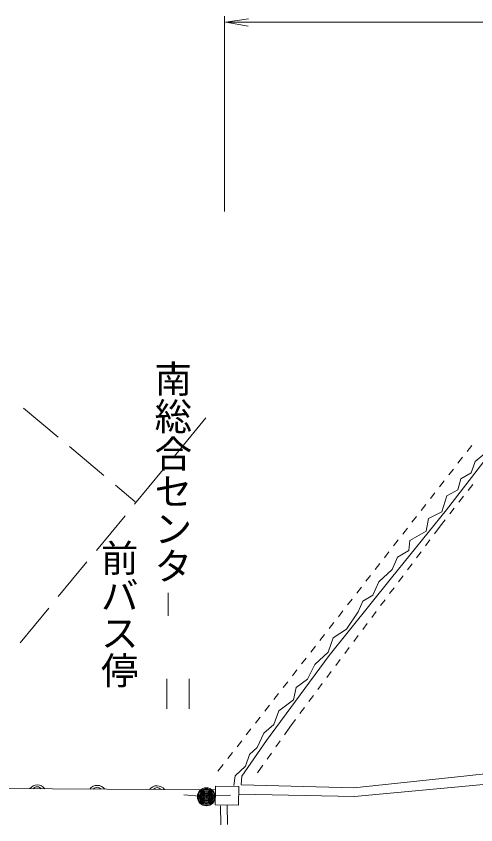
# Model space of a CAD drawing. Units: millimetres, scale not verified. Extents: x 40000 to 680000, y 20000 to 380000.
# Drawn here: x 120425 to 151120, y 287890 to 341902 of the extents above; entities that cross this region are included whole.
import ezdxf
from ezdxf.enums import TextEntityAlignment as Align

# ---------------------------------------------------------------- set-up
doc = ezdxf.new("R2010")
doc.units = ezdxf.units.MM
doc.header["$LTSCALE"] = 1000
for name, color, linetype, lineweight in [('M-BGD', 7, 'Continuous', 13), ('M-BGD-HTXT', 7, 'Continuous', 13), ('M-STR-HTXT', 7, 'Continuous', 13)]:
    doc.layers.add(name, color=color, linetype=linetype, lineweight=lineweight)
doc.styles.add('@ＭＳ ゴシック', font='')
doc.styles.get('@ＭＳ ゴシック').set_extended_font_data('@MS Gothic')

# ---------------------------------------------------------------- blocks, each defined once
blk = doc.blocks.new('偏心点・方位点')
at = {"color": 7, "linetype": 'Continuous', "lineweight": 13}
for radius in [1, 0.9, 0.8, 0.7, 0.6, 0.5, 0.4, 0.3, 0.2, 0.1, 0.05]:
    blk.add_circle((0, 0), radius, dxfattribs=at)
blk = doc.blocks.new('田')
at = {"color": 7, "linetype": 'Continuous', "lineweight": 13}
for p, q in [((-0.75, 1), (-0.75, -1)), ((0.75, -1), (0.75, 1))]:
    blk.add_line(p, q, dxfattribs=at)

msp = doc.modelspace()

# ---------------------------------------------------------------- linework, layer by layer
at = {"layer": 'M-BGD'}
for p, q in [((123220, 313793), (120923, 315723)), ((130881, 312388), (133095, 315069)), ((154024, 315239), (149154, 308939)), ((126283, 311220), (123986, 313150)), ((150541, 312834), (150848, 313229)), ((149927, 312045), (150234, 312440)), ((151086, 312165), (151721, 312686)), ((149312, 311256), (149619, 311651)), ((150809, 311400), (151086, 312165)), ((128334, 309304), (130244, 311617)), ((150126, 311010), (150809, 311400)), ((128371, 309466), (127049, 310577)), ((148698, 310467), (149005, 310862)), ((149930, 310261), (150126, 311010)), ((150611, 310226), (150919, 310620)), ((148083, 309678), (148390, 310073)), ((149182, 309854), (149930, 310261)), ((148840, 308796), (149182, 309854)), ((149994, 309439), (150302, 309833)), ((147469, 308889), (147776, 309284)), ((149377, 308652), (149685, 309046)), ((125786, 306220), (127697, 308533)), ((149154, 308939), (145491, 304398)), ((146854, 308101), (147162, 308495)), ((147961, 308340), (148840, 308796)), ((147798, 307510), (147961, 308340)), ((148742, 307844), (149068, 308259)), ((146240, 307312), (146547, 307706)), ((146708, 306892), (147798, 307510)), ((148360, 307333), (148742, 307844)), ((145626, 306523), (145933, 306917)), ((146643, 306208), (146708, 306892)), ((147761, 306532), (148060, 306932)), ((145011, 305734), (145318, 306128)), ((145536, 304955), (145894, 305769)), ((145894, 305769), (146643, 306208)), ((147162, 305731), (147461, 306132)), ((123239, 303135), (125150, 305449)), ((144397, 304945), (144704, 305339)), ((146562, 304931), (146862, 305331)), ((144640, 304125), (145536, 304955)), ((145491, 304398), (141316, 299198)), ((143782, 304156), (144089, 304550)), ((144250, 303229), (144640, 304125)), ((145963, 304130), (146263, 304530)), ((143168, 303367), (143475, 303761)), ((145364, 303330), (145663, 303730)), ((143566, 302839), (144250, 303229)), ((142553, 302578), (142861, 302972)), ((143257, 302123), (143566, 302839)), ((144765, 302529), (145064, 302929)), ((120692, 300051), (122603, 302364)), ((141939, 301789), (142246, 302183)), ((142492, 300967), (143257, 302123)), ((144165, 301728), (144465, 302129)), ((141324, 301000), (141632, 301394)), ((141597, 300381), (142492, 300967)), ((143566, 300928), (143866, 301328)), ((140710, 300211), (141017, 300605)), ((141255, 299421), (141597, 300381)), ((142967, 300127), (143267, 300527)), ((140096, 299422), (140403, 299816)), ((140360, 298591), (141255, 299421)), ((142368, 299327), (142667, 299727)), ((141316, 299198), (137141, 293521)), ((139481, 298633), (139788, 299027)), ((141769, 298526), (142068, 298926)), ((138867, 297844), (139174, 298238)), ((139871, 297630), (140360, 298591)), ((139123, 297061), (139871, 297630)), ((141169, 297725), (141469, 298126)), ((138252, 297055), (138559, 297449)), ((140570, 296925), (140870, 297325)), ((137638, 296266), (137945, 296661)), ((138944, 296231), (139123, 297061)), ((137967, 295514), (138944, 296231)), ((139971, 296124), (140271, 296525)), ((137023, 295477), (137331, 295872)), ((137625, 294587), (137967, 295514)), ((139372, 295324), (139671, 295724)), ((136409, 294688), (136716, 295083)), ((138690, 294412), (139072, 294923)), ((136974, 294017), (137625, 294587)), ((138337, 293911), (138690, 294412)), ((135794, 293899), (136102, 294294)), ((136518, 293057), (136974, 294017)), ((135180, 293110), (135487, 293505)), ((137141, 293521), (135493, 291141)), ((137762, 293092), (138050, 293502)), ((136014, 292585), (136518, 293057)), ((150326, 291141), (165048, 292752)), ((134566, 292321), (134873, 292716)), ((135737, 291803), (136014, 292585)), ((137187, 292274), (137475, 292683)), ((133898, 291464), (134258, 291927)), ((135046, 291172), (135737, 291803)), ((136547, 291363), (136900, 291865)), ((134959, 290514), (135046, 291172)), ((135493, 291141), (135457, 290555)), ((142964, 290372), (150326, 291141)), ((154536, 290847), (143012, 289772)), ((133729, 290224), (88768, 290526)), ((133734, 290475), (133708, 289227)), ((135290, 290442), (133734, 290475)), ((135264, 289194), (135290, 290442)), ((135457, 290555), (142964, 290372)), ((131613, 289884), (132670, 289802)), ((133696, 289819), (134738, 289867)), ((143012, 289772), (135318, 289943)), ((133708, 289227), (135264, 289194)), ((134071, 289167), (134094, 287890)), ((134539, 287912), (134516, 289185))]:
    msp.add_line(p, q, dxfattribs=at)
for centre, radius in [((121834, 289929), 625), ((121835, 290116), 312), ((125834, 289902), 625), ((125835, 290089), 312), ((129833, 289875), 625), ((129835, 290063), 312)]:
    msp.add_arc(centre, radius, 36.4845, 142.7447, dxfattribs=at)
at = {"layer": 'M-BGD-HTXT'}
msp.add_line((130574, 303394), (130574, 301848), dxfattribs=at)
at = {"layer": 'M-STR-HTXT'}
for p, q in [((134348, 328847), (134348, 341902)), ((134408, 341494), (165799, 341494)), ((134426, 341502), (135930, 341725)), ((134426, 341502), (135922, 341225))]:
    msp.add_line(p, q, dxfattribs=at)

# ---------------------------------------------------------------- block references
at = {"layer": 'M-BGD', "rotation": 0.08929}
for name, p, xscale, yscale in [('田', (131234, 296644), 1000, 1000), ('偏心点・方位点', (133125, 289762), 600, 600)]:
    msp.add_blockref(name, p, dxfattribs=dict(at, xscale=xscale, yscale=yscale))

# ---------------------------------------------------------------- texts
at = {"layer": 'M-BGD-HTXT', "style": '@ＭＳ ゴシック'}
for s, p in [('南総合センタ', (129418, 318942)), ('前バス停', (125841, 306975))]:
    msp.add_text(s, height=1833, rotation=270, dxfattribs=at).set_placement(p, align=Align.BOTTOM_LEFT)

doc.saveas('drawing.dxf')
